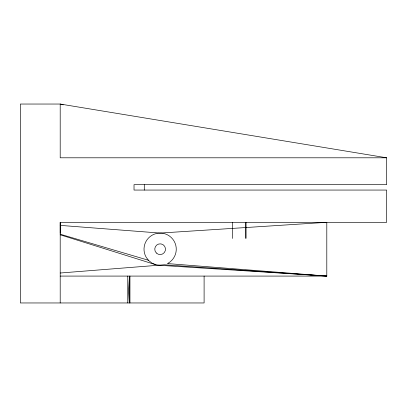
<?xml version="1.0" encoding="UTF-8"?>
<svg xmlns="http://www.w3.org/2000/svg" width="407" height="407" viewBox="0 0 407 407"><rect width="100%" height="100%" fill="white"/><g stroke="black" fill="none" stroke-linecap="round" stroke-linejoin="round"><path stroke-width="0.61" d="M60.2 233.384L60.2 222.319L386.65 222.319L386.65 190.059L134.025 190.059L134.025 184.681L386.65 184.681L386.65 157.799L60.2 104.039L20.35 104.039L20.35 302.961L204.1 302.961L204.1 276.083M60.2 273.016L164.311 264.779L326.801 276.083L326.801 222.319L160.134 233.069L60.2 225.381M386.65 157.799L60.2 157.799L60.2 104.039L63.273 104.853M60.2 276.083L326.801 276.083L167.257 263.558M326.801 276.083L160.134 265.328L155.962 264.779L60.2 234.793M60.2 234.203L148.469 260.261M155.962 264.779L152.07 263.166L148.728 260.602L146.169 257.265A16.127 16.127 0 0 1 152.07 235.231A16.127 16.127 0 0 1 174.104 241.132A16.127 16.127 0 0 1 168.198 263.166M245.889 222.319L245.889 238.446L245.859 222.319M232.687 222.319L232.687 238.446M144.287 184.681L144.287 190.059M129.95 276.083L129.95 302.961M129.477 302.961L129.477 276.083L127.767 302.961L127.767 276.083M60.2 222.319L60.2 302.961M156.334 253.001A5.377 5.377 0 0 0 165.328 250.59A5.377 5.377 0 0 0 158.745 244.007A5.377 5.377 0 0 0 156.334 253.001"/></g></svg>
